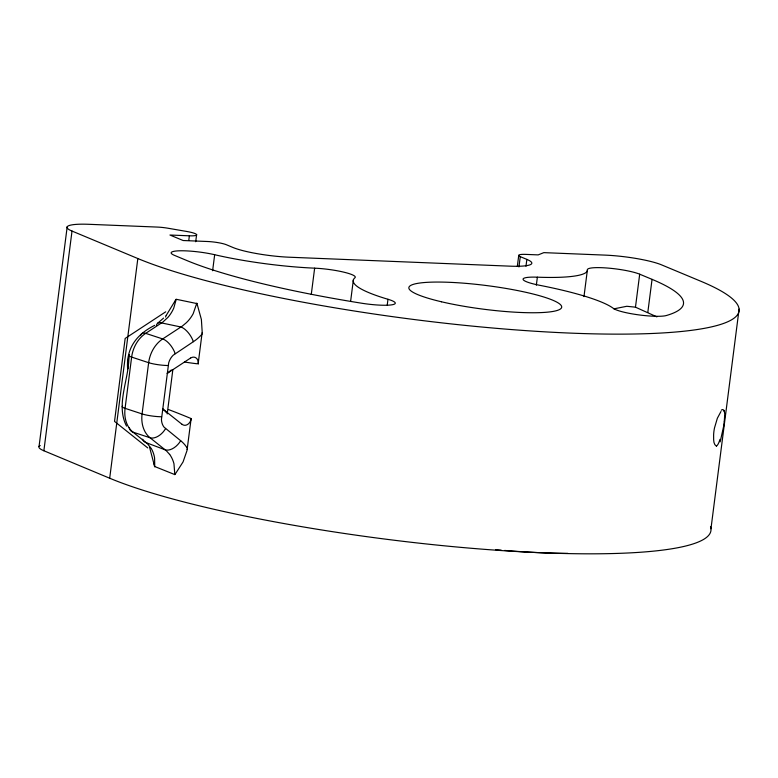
<?xml version="1.0" encoding="UTF-8"?>
<svg xmlns="http://www.w3.org/2000/svg" width="778" height="778" viewBox="0 0 778 778"><rect width="100%" height="100%" fill="white"/><g stroke="black" fill="none" stroke-linecap="round" stroke-linejoin="round"><path stroke-width="1.17" d="M154.696 466.508L174.826 474.599L173.961 463.727A29.963 24.371 -75.3 0 0 169.662 454.391M128.778 355.575L127.641 368.889C125.948 348.116 136.918 334.132 154.725 325.34M154.764 466.771L154.579 457.863A28.835 22.747 -73.2 0 0 151.243 448.459L147.353 443.645L133.019 432.16A14.014 8.607 -51.4 0 1 129.226 427.744M202.076 332.974L202.095 332.76A31.217 23.603 86.9 0 0 202.163 331.671L201.385 319.486L197.456 305.287M724.289 421.258L724.756 414.188L724.192 410.376M202.105 332.984A29.846 22.552 86.9 0 1 201.969 334.229A41.38 31.83 -71.8 0 1 193.362 341.698L173.212 355.196A14.16 10.892 -71.8 0 0 168.7 362.83L161.445 419.439A14.16 10.892 -71.8 0 0 164.002 427.093L180.671 440.727A14.014 8.607 -51.4 0 1 165.15 449.81L146.206 442.682A14.014 8.607 -51.4 0 1 142.695 439.22M167.202 413.945L172.842 369.715M39.046 446.484L67.19 226.797M710.499 526.696A322.267 49.86 7.3 0 1 478.023 548.83A322.267 49.86 7.3 0 1 109.688 478.227L43.869 450.754L72.014 231.066A42.031 6.506 7.3 0 1 88.993 224.307L157.38 227.079A14.014 2.169 7.3 0 1 167.96 228.226L186.788 231.474A14.014 2.169 7.3 0 1 196.62 234.577L195.696 241.734M109.688 478.227L137.832 258.539L72.014 231.066M128.847 355.138C129.8 378.215 115.154 403.967 126.522 426.081M188.782 240.392L189.375 235.812A14.014 2.169 7.3 0 0 196.62 234.577M187.119 449.47A29.856 22.494 87 0 0 187.304 448.235L191.135 418.574L190.153 418.165A279.176 50.726 31 0 0 168.476 409.549M198.137 363.89L201.94 334.229M212.618 270.734L214.67 254.717A98.077 15.171 7.3 0 0 314.643 268.167A28.027 4.337 7.3 0 1 343.759 272.144A28.027 4.337 7.3 0 1 354.914 277.785A133.106 20.598 7.3 0 0 387.969 299.277A28.027 4.337 7.3 0 1 391.548 304.869A28.027 4.337 7.3 0 1 361.381 303.177A266.212 41.185 7.3 0 1 186.808 260.513L174.457 255.359A28.027 4.337 7.3 0 1 180.37 250.779A28.027 4.337 7.3 0 1 214.67 254.717M311.268 294.483L314.643 268.167M350.615 301.358L353.368 279.866M387.24 305.005L387.969 299.277M517.331 266.416L518.702 255.67M518.945 266.942L520.268 256.652A14.014 2.169 7.3 0 1 525.928 254.396L538.172 254.892L543.832 252.636L605.051 255.116A42.031 6.506 7.3 0 1 661.524 264.851L701.027 281.335A322.267 49.86 7.3 0 1 570.828 333.12A322.267 49.86 7.3 0 1 137.832 258.539M525.977 266.261L526.852 259.395L520.268 256.652M536.343 285.195L537.374 277.182A98.077 15.171 7.3 0 0 587.409 269.801A28.027 4.337 7.3 0 1 608.182 268.099A28.027 4.337 7.3 0 1 639.691 274.196L652.052 279.351A266.212 41.185 7.3 0 1 666.367 315.518A28.027 4.337 7.3 0 1 638.728 314.876A28.027 4.337 7.3 0 1 613.395 308.409A133.106 20.598 7.3 0 0 539.455 285.254A28.027 4.337 7.3 0 1 523.098 279.409A28.027 4.337 7.3 0 1 537.374 277.182M583.977 296.603L587.409 269.801M656.875 316.87L635.47 307.174L639.691 274.196M647.821 312.328L652.052 279.351M710.956 528.768L739.1 309.08M196.922 303.576L176.227 299.277L173.766 308.078A28.835 22.504 -69.2 0 1 168.019 317.288L162.942 321.995L145.681 333.354A14.014 6.438 56.7 0 0 140.546 335.59M187.148 449.48L187.119 449.684A31.208 23.632 86.8 0 1 186.944 450.754L183.054 461.938L175.974 472.946A25.869 19.256 86 0 0 175.05 474.259L174.826 474.599M196.795 303.138L193.177 313.719A29.963 23.778 -65.5 0 1 186.487 322.598L182.363 326.05L162.69 338.936A28.027 21.56 -71.8 0 0 148.647 362.684L142.082 413.925A28.027 21.56 -71.8 0 0 150.028 437.742L166.375 450.812L169.633 454.42M720.165 441.855L723.657 426.256A10.328 0.69 -82.1 0 0 724.279 421.297M165.519 317.006L166.084 315.674M166.181 315.45L174.758 301.456M720.953 411.533L717.355 418.253L714.496 427.949A12.847 3.063 -80.5 0 0 713.903 431.508A12.847 3.034 -80.5 0 0 713.62 434.912C713.776 438.52 712.862 444.131 716.509 446.261M171.306 369.968L167.134 373.44L190.532 358.065M163.555 318.105L157.535 323.347M165.704 311.822L125.161 338.449L114.531 421.404L147.762 447.924M613.92 308.847L626.786 306.279L635.47 307.174M189.375 235.812L169.954 235.024L183.122 240.519L207.609 241.511A14.014 2.169 7.3 0 1 226.437 244.759L233.011 247.501A42.031 6.506 7.3 0 0 289.494 257.226L509.872 266.154A42.031 6.506 7.3 0 0 526.852 259.395M182.042 424.341L162.602 408.829L166.064 411.98M166.122 412.039L166.677 412.729M153.947 463.892L149.901 448.536M149.765 447.71L149.629 446.912M567.891 553.382A182.149 28.183 7.3 0 1 504.64 550.435M501.236 550.153A182.149 28.183 7.3 0 1 495.528 549.647M43.869 450.754A42.031 6.506 7.3 0 1 40.242 445.541M190.552 358.123A7.051 5.417 -71.8 0 1 196.114 357.977A7.051 5.417 -71.8 0 1 198.234 363.89M719.981 439.356A46.184 7.731 -88.1 0 1 716.509 445.989M721.284 410.239A46.184 6.38 -74.2 0 1 723.939 411.192M176.013 299.365A31.548 20.335 -88.5 0 1 174.69 301.339M153.83 463.98A31.548 20.121 88.2 0 1 154.569 466.576M180.681 440.718A41.38 31.83 -71.8 0 1 187.323 448.254M168.145 365.514A14.014 2.169 7.3 0 1 148.647 362.684L131.638 357.102A14.014 2.169 7.3 0 1 129.498 354.778M193.362 341.688A14.014 6.438 56.7 0 0 180.885 326.984L161.542 322.928A14.014 6.438 56.7 0 0 156.417 325.165M165.558 428.668A14.014 8.607 -51.4 0 1 150.028 437.742L133.019 432.16A28.027 21.56 -71.8 0 1 125.073 408.343L131.638 357.102A28.027 21.56 -71.8 0 1 145.681 333.354L162.69 338.936A14.014 6.438 56.7 0 1 175.167 353.64M161.581 416.755A14.014 2.169 7.3 0 1 142.082 413.925L125.073 408.343A14.014 2.169 7.3 0 1 122.535 406.194M197.388 305.326A25.869 19.44 88.5 0 1 196.844 303.605M191.223 418.574A7.051 5.417 -71.8 0 1 187.595 424.467A7.051 5.417 -71.8 0 1 182.081 424.282M197.126 363.773A279.176 125.132 -19 0 1 184.454 361.994M441.496 301.786A77.061 11.923 7.3 0 0 561.424 307.952A77.061 11.923 7.3 0 0 452.835 282.472A77.061 11.923 7.3 0 0 441.496 301.786"/></g></svg>
